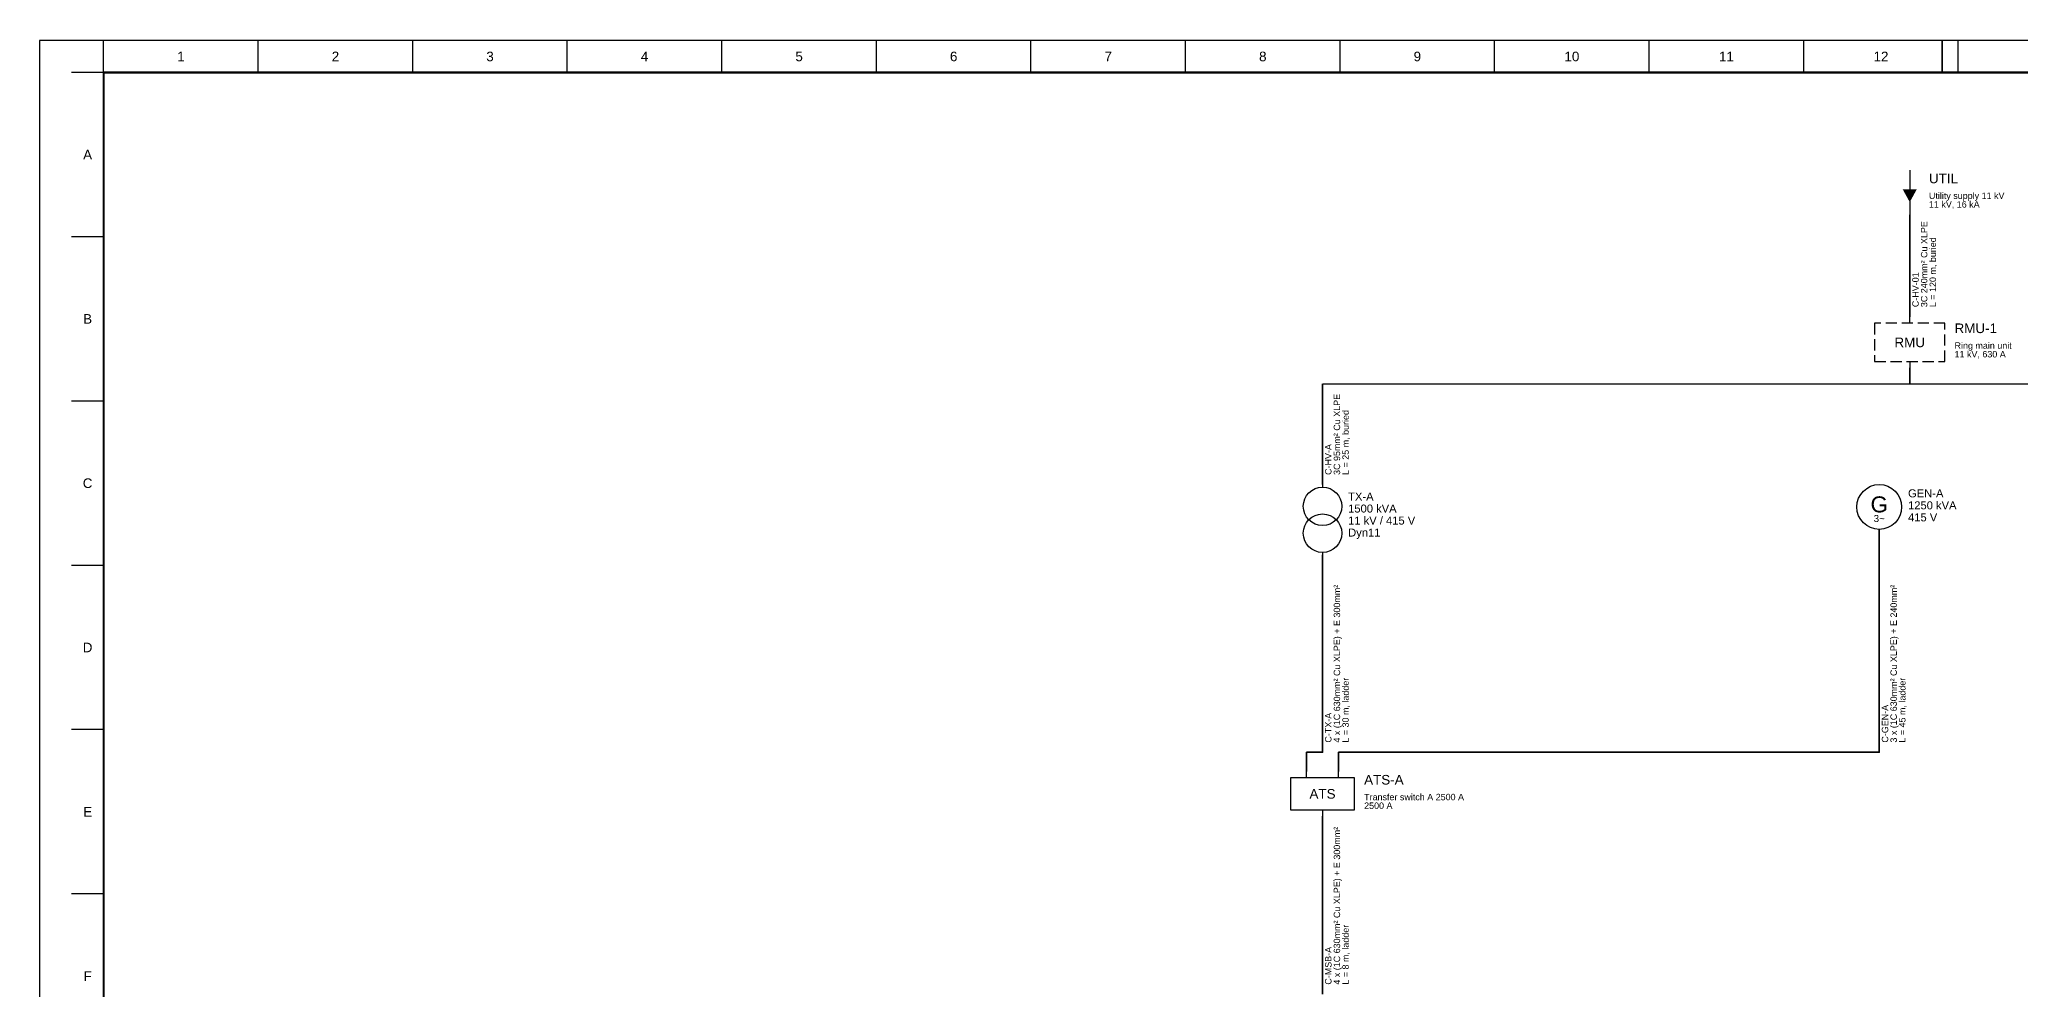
# Model space of a CAD drawing. Header units: millimetres. Extents: x 0 to 1189, y 0 to 841.
# Drawn here: x 0 to 619, y 545 to 841 of the extents above; entities that cross this region are included whole.
import ezdxf
from ezdxf.enums import TextEntityAlignment as Align

# ---------------------------------------------------------------- set-up
doc = ezdxf.new("R2010")
doc.units = ezdxf.units.MM
doc.linetypes.add('IND-DASHED', pattern=[5, 3.5, -1.5])
for name, color, linetype, lineweight in [('E-CABLE-TEXT', 5, 'Continuous', 18), ('E-EQUIP', 7, 'Continuous', 25), ('E-HV', 1, 'Continuous', 35), ('E-LV', 7, 'Continuous', 35), ('E-TAG', 7, 'Continuous', 25), ('E-TEXT', 7, 'Continuous', 18), ('SHEET-BORDER', 7, 'Continuous', 25), ('SHEET-TEXT', 7, 'Continuous', 18)]:
    doc.layers.add(name, color=color, linetype=linetype, lineweight=lineweight)
doc.styles.add('IND', font='arial.ttf')

# ---------------------------------------------------------------- blocks, each defined once
blk = doc.blocks.new('E-SUPPLY')
h = blk.add_hatch(color=256)
h.dxf.hatch_style = 1
h.paths.add_polyline_path([(-2.2, 1), (2.2, 1), (0, -3)])
blk.add_line((0, 7), (0, -7))
blk = doc.blocks.new('E-RMU')
for p, q in [((0, 6), (0, 8)), ((0, -6), (0, -8))]:
    blk.add_line(p, q)
at = {"linetype": 'IND-DASHED'}
blk.add_lwpolyline([(-11, -6), (11, -6), (11, 6), (-11, 6)], close=True, dxfattribs=at)
at = {"style": 'IND'}
blk.add_text('RMU', height=3, dxfattribs=at).set_placement((0, 0), align=Align.MIDDLE_CENTER)
blk = doc.blocks.new('E-TX')
for p, q in [((0, 11), (0, 10)), ((0, -10.2), (0, -11))]:
    blk.add_line(p, q)
for centre in [(0, 4.2), (0, -4.2)]:
    blk.add_circle(centre, 6)
at = {"style": 'IND'}
for tag, p in [('TAG', (8, 6)), ('VOLTS', (8, -1.5)), ('RATING', (8, 2.25)), ('VECTOR', (8, -5.25))]:
    blk.add_attdef(tag, p, '', height=2.5, dxfattribs=at)
blk = doc.blocks.new('E-GEN')
blk.add_circle((0, 0), 7)
at = {"style": 'IND'}
for s, height, p in [('G', 5, (0, 0.8)), ('3~', 2.2, (0, -3.6))]:
    blk.add_text(s, height=height, dxfattribs=at).set_placement(p, align=Align.MIDDLE_CENTER)
for tag, p in [('TAG', (9, 3)), ('RATING', (9, -0.75)), ('VOLTS', (9, -4.5))]:
    blk.add_attdef(tag, p, '', height=2.5, dxfattribs=at)
blk = doc.blocks.new('E-ATS')
for p, q in [((-5, 5), (-5, 7)), ((5, 5), (5, 7)), ((0, -5), (0, -7))]:
    blk.add_line(p, q)
blk.add_lwpolyline([(-10, -5), (10, -5), (10, 5), (-10, 5)], close=True)
at = {"style": 'IND'}
blk.add_text('ATS', height=3, dxfattribs=at).set_placement((0, 0), align=Align.MIDDLE_CENTER)

msp = doc.modelspace()

# ---------------------------------------------------------------- linework, layer by layer
at = {"layer": 'E-HV'}
for p, q in [((584.33, 786.5), (584.33, 754.7)), ((400.85, 733.7), (400.85, 702.3))]:
    msp.add_line(p, q, dxfattribs=at)
at = {"layer": 'E-LV'}
for p, q in [((584.33, 738.7), (584.33, 733.7)), ((400.85, 598.7), (400.85, 543.1))]:
    msp.add_line(p, q, dxfattribs=at)
at = {"layer": 'E-LV', "const_width": 0.35}
msp.add_lwpolyline([(400.85, 733.7), (767.8, 733.7)], dxfattribs=at)
at = {"layer": 'E-LV'}
for points in [[(574.8, 688.3), (574.8, 618.7), (405.85, 618.7), (405.85, 612.7)], [(400.85, 680.3), (400.85, 618.7), (395.85, 618.7), (395.85, 612.7)]]:
    msp.add_lwpolyline(points, dxfattribs=at)
at = {"layer": 'SHEET-BORDER'}
for p, q in [((20, 831), (20, 841)), ((68.29, 831), (68.29, 841)), ((116.58, 831), (116.58, 841)), ((164.88, 831), (164.88, 841)), ((213.17, 831), (213.17, 841)), ((261.46, 831), (261.46, 841)), ((309.75, 831), (309.75, 841)), ((358.04, 831), (358.04, 841)), ((406.33, 831), (406.33, 841)), ((454.62, 831), (454.62, 841)), ((502.92, 831), (502.92, 841)), ((551.21, 831), (551.21, 841)), ((599.5, 831), (599.5, 841)), ((20, 831), (10, 831)), ((20, 779.69), (10, 779.69)), ((20, 728.38), (10, 728.38)), ((20, 677.06), (10, 677.06)), ((20, 625.75), (10, 625.75)), ((20, 574.44), (10, 574.44))]:
    msp.add_line(p, q, dxfattribs=at)
msp.add_lwpolyline([(0, 0), (1189, 0), (1189, 841), (0, 841)], close=True, dxfattribs=at)
at = {"layer": 'SHEET-BORDER', "const_width": 0.5}
msp.add_lwpolyline([(594.5, 841), (594.5, 831)], dxfattribs=at)
at = {"layer": 'SHEET-BORDER', "const_width": 0.7}
msp.add_lwpolyline([(20, 10), (1179, 10), (1179, 831), (20, 831)], close=True, dxfattribs=at)

# ---------------------------------------------------------------- block references
at = {"layer": 'E-EQUIP'}
for name, p in [('E-SUPPLY', (584.33, 793.5)), ('E-RMU', (584.33, 746.7)), ('E-ATS', (400.85, 605.7))]:
    msp.add_blockref(name, p, dxfattribs=at)
for name, p, values in [('E-TX', (400.85, 691.3), {'TAG': 'TX-A', 'RATING': '1500 kVA', 'VOLTS': '11 kV / 415 V', 'VECTOR': 'Dyn11'}), ('E-GEN', (574.8, 695.3), {'TAG': 'GEN-A', 'RATING': '1250 kVA', 'VOLTS': '415 V'})]:
    msp.add_blockref(name, p, dxfattribs=at).add_auto_attribs(values)

# ---------------------------------------------------------------- texts
at = {"layer": 'E-CABLE-TEXT', "style": 'IND'}
for s, p in [('3C 240mm² Cu XLPE', (590.42, 757.7)), ('L = 120 m, buried', (593.12, 757.7)), ('C-HV-01', (587.72, 757.7)), ('3C 95mm² Cu XLPE', (406.95, 705.3)), ('L = 25 m, buried', (409.65, 705.3)), ('C-HV-A', (404.25, 705.3)), ('4 x (1C 630mm² Cu XLPE) + E 300mm²', (406.95, 621.7)), ('3 x (1C 630mm² Cu XLPE) + E 240mm²', (580.9, 621.7)), ('L = 30 m, ladder', (409.65, 621.7)), ('L = 45 m, ladder', (583.6, 621.7)), ('C-GEN-A', (578.2, 621.7)), ('C-TX-A', (404.25, 621.7)), ('4 x (1C 630mm² Cu XLPE) + E 300mm²', (406.95, 546.1)), ('L = 8 m, ladder', (409.65, 546.1)), ('C-MSB-A', (404.25, 546.1))]:
    msp.add_text(s, height=2, rotation=90, dxfattribs=at).set_placement(p, align=Align.BOTTOM_LEFT)
at = {"layer": 'E-TAG', "style": 'IND'}
for s, p in [('UTIL', (590.33, 795.5)), ('RMU-1', (598.33, 748.7)), ('ATS-A', (413.85, 607.7))]:
    msp.add_text(s, height=3, dxfattribs=at).set_placement(p, align=Align.BOTTOM_LEFT)
at = {"layer": 'E-TEXT', "style": 'IND'}
for s, p in [('Utility supply 11 kV', (590.33, 793.5)), ('11 kV, 16 kA', (590.33, 790.8)), ('11 kV, 630 A', (598.33, 744)), ('Ring main unit', (598.33, 746.7)), ('Transfer switch A 2500 A', (413.85, 605.7)), ('2500 A', (413.85, 603))]:
    msp.add_text(s, height=2, dxfattribs=at).set_placement(p, align=Align.TOP_LEFT)
at = {"layer": 'SHEET-TEXT', "style": 'IND'}
for s, p in [('1', (44.15, 836)), ('2', (92.44, 836)), ('3', (140.73, 836)), ('4', (189.02, 836)), ('5', (237.31, 836)), ('6', (285.6, 836)), ('7', (333.9, 836)), ('8', (382.19, 836)), ('9', (430.48, 836)), ('10', (478.77, 836)), ('11', (527.06, 836)), ('12', (575.35, 836)), ('A', (15, 805.34)), ('B', (15, 754.03)), ('C', (15, 702.72)), ('D', (15, 651.41)), ('E', (15, 600.09)), ('F', (15, 548.78))]:
    msp.add_text(s, height=3, dxfattribs=at).set_placement(p, align=Align.MIDDLE_CENTER)

doc.saveas('drawing.dxf')
